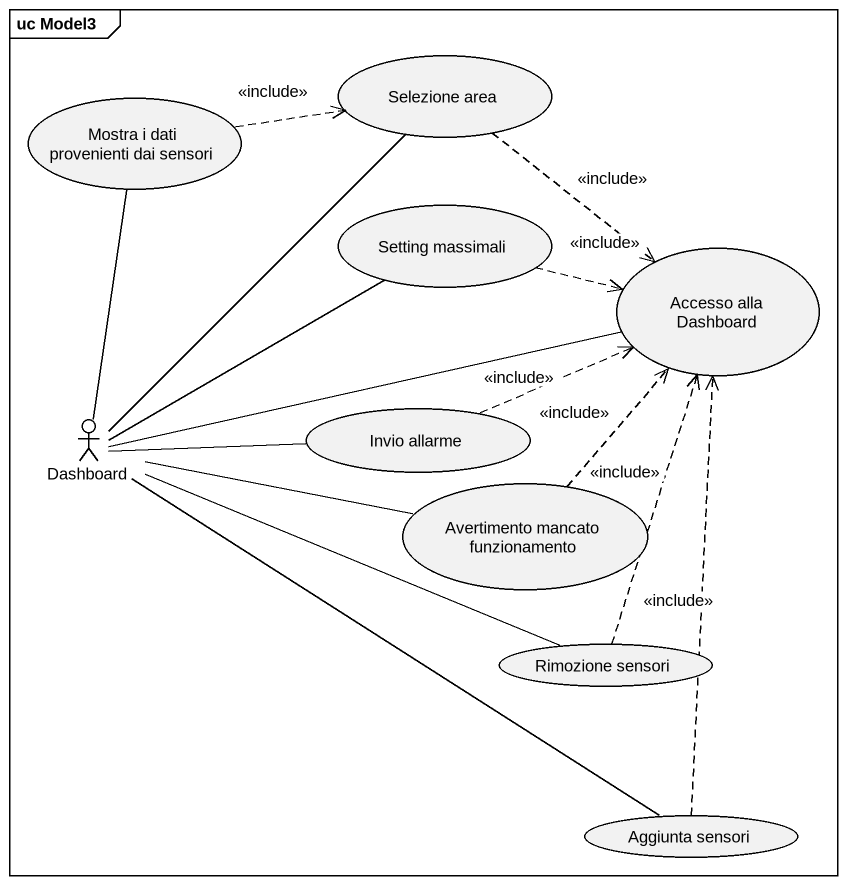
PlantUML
@startuml
mainframe uc Model3
usecase "Selezione area" as Selezione_area
usecase "Mostra i dati provenienti dai sensori" as Mostra_i_dati_provenienti
usecase "Setting massimali" as Setting_massimali
usecase "Accesso alla Dashboard" as Accesso_alla_Dashboard
actor Dashboard
usecase "Invio allarme" as Invio_allarme
usecase "Avertimento mancato funzionamento" as Avertimento_mancato
usecase "Rimozione sensori" as Rimozione_sensori
usecase "Aggiunta sensori" as Aggiunta_sensori
Selezione_area ..> Accesso_alla_Dashboard : <<include>>
Mostra_i_dati_provenienti .right.> Selezione_area : <<include>>
Setting_massimali .right.> Accesso_alla_Dashboard : <<include>>
Dashboard -up- Selezione_area
Dashboard -up- Mostra_i_dati_provenienti
Dashboard -right- Setting_massimali
Dashboard -right- Accesso_alla_Dashboard
Dashboard -right- Invio_allarme
Dashboard -right- Avertimento_mancato
Dashboard -right- Rimozione_sensori
Dashboard -- Aggiunta_sensori
Invio_allarme .right.> Accesso_alla_Dashboard : <<include>>
Avertimento_mancato .up.> Accesso_alla_Dashboard : <<include>>
Rimozione_sensori .up.> Accesso_alla_Dashboard : <<include>>
Aggiunta_sensori .up.> Accesso_alla_Dashboard : <<include>>
@enduml
